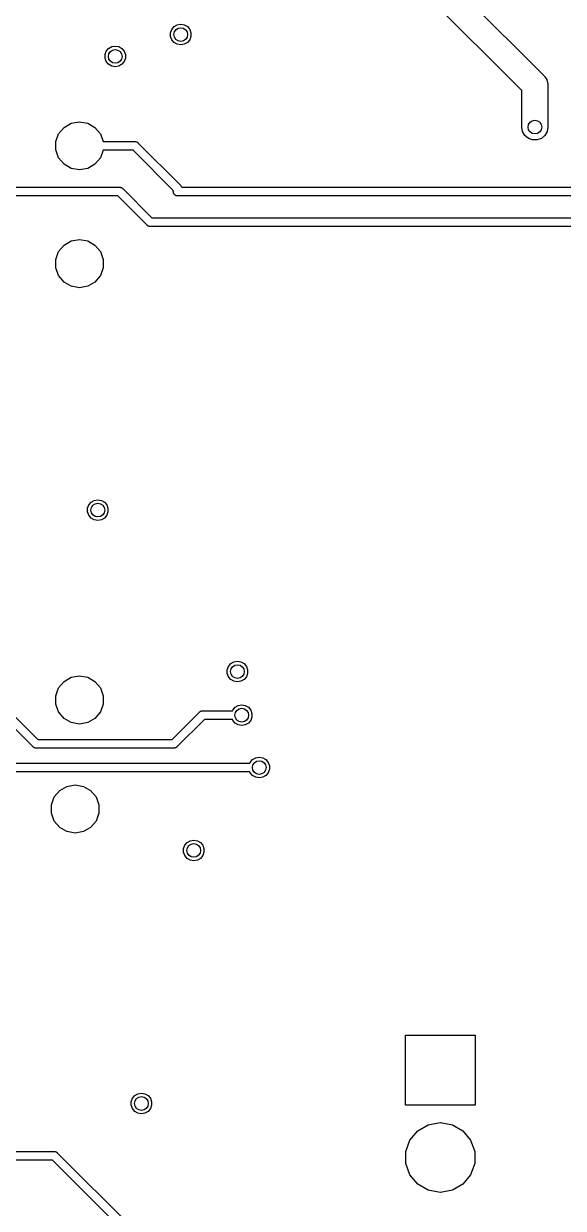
# Model space of a CAD drawing. Extents: x 10 to 287, y -200 to -10.
# Drawn here: x 104.52 to 120.23, y -89.92 to -55.44 of the extents above; entities that cross this region are included whole.
import ezdxf

# ---------------------------------------------------------------- set-up
doc = ezdxf.new("R2010")
doc.units = 0
doc.header["$MEASUREMENT"] = 0
doc.layers.add('BLACK', color=7, linetype='CONTINUOUS')

msp = doc.modelspace()

# ---------------------------------------------------------------- linework, layer by layer
at = {"layer": 'Black'}
for p, q in [((114.646, -51.9276), (119.675, -56.9568)), ((119.024, -57.384), (114.218, -52.578)), ((108.9, -55.5225), (108.99, -55.4703)), ((108.99, -55.4703), (109.093, -55.4521)), ((109.093, -55.4521), (109.196, -55.4703)), ((109.196, -55.4703), (109.286, -55.5225)), ((108.797, -55.7008), (108.832, -55.6026)), ((108.797, -55.8052), (108.797, -55.7008)), ((108.832, -55.9034), (108.797, -55.8052)), ((108.832, -55.6026), (108.9, -55.5225)), ((109.286, -55.5225), (109.354, -55.6026)), ((109.354, -55.6026), (109.389, -55.7008)), ((109.389, -55.8052), (109.354, -55.9034)), ((109.389, -55.7008), (109.389, -55.8052)), ((106.927, -56.2376), (106.995, -56.1575)), ((106.995, -56.1575), (107.085, -56.1053)), ((107.085, -56.1053), (107.188, -56.0871)), ((107.188, -56.0871), (107.291, -56.1053)), ((107.291, -56.1053), (107.381, -56.1575)), ((107.381, -56.1575), (107.449, -56.2376)), ((108.9, -55.9835), (108.832, -55.9034)), ((108.99, -56.0357), (108.9, -55.9835)), ((109.093, -56.0539), (108.99, -56.0357)), ((109.196, -56.0357), (109.093, -56.0539)), ((109.286, -55.9835), (109.196, -56.0357)), ((109.354, -55.9034), (109.286, -55.9835)), ((106.892, -56.3358), (106.927, -56.2376)), ((106.892, -56.4402), (106.892, -56.3358)), ((106.927, -56.5384), (106.892, -56.4402)), ((106.995, -56.6185), (106.927, -56.5384)), ((107.449, -56.5384), (107.381, -56.6185)), ((107.449, -56.2376), (107.484, -56.3358)), ((107.484, -56.4402), (107.449, -56.5384)), ((107.484, -56.3358), (107.484, -56.4402)), ((107.085, -56.6707), (106.995, -56.6185)), ((107.188, -56.6889), (107.085, -56.6707)), ((107.291, -56.6707), (107.188, -56.6889)), ((107.381, -56.6185), (107.291, -56.6707)), ((119.675, -56.9568), (119.684, -56.9705)), ((119.684, -56.9705), (119.697, -56.9813)), ((119.697, -56.9813), (119.722, -57.0244)), ((119.722, -57.0244), (119.751, -57.0652)), ((119.751, -57.0652), (119.755, -57.0814)), ((119.755, -57.0814), (119.763, -57.0959)), ((119.763, -57.0959), (119.772, -57.1449)), ((119.772, -57.1449), (119.785, -57.193)), ((119.785, -57.193), (119.783, -57.2097)), ((119.783, -57.2097), (119.786, -57.2262)), ((119.786, -57.2262), (119.786, -58.4454)), ((119.024, -58.4454), (119.024, -57.384)), ((105.539, -58.6409), (105.696, -58.4544)), ((105.696, -58.4544), (105.907, -58.3326)), ((105.907, -58.3326), (106.147, -58.2903)), ((106.147, -58.2903), (106.386, -58.3326)), ((106.386, -58.3326), (106.597, -58.4544)), ((106.597, -58.4544), (106.754, -58.6409)), ((119.047, -58.5757), (119.024, -58.4454)), ((119.114, -58.6903), (119.047, -58.5757)), ((119.763, -58.5757), (119.697, -58.6903)), ((119.786, -58.4454), (119.763, -58.5757)), ((105.456, -58.8697), (105.539, -58.6409)), ((105.456, -59.1133), (105.456, -58.8697)), ((106.754, -58.6409), (106.835, -58.8645)), ((106.835, -58.8645), (107.759, -58.8645)), ((107.759, -58.8645), (107.765, -58.8655)), ((107.765, -58.8655), (107.771, -58.865)), ((107.771, -58.865), (107.787, -58.8693)), ((107.787, -58.8693), (107.803, -58.8722)), ((107.803, -58.8722), (107.808, -58.875)), ((107.808, -58.875), (107.813, -58.8764)), ((107.813, -58.8764), (107.827, -58.8859)), ((107.827, -58.8859), (107.841, -58.8942)), ((107.841, -58.8942), (107.845, -58.8985)), ((107.845, -58.8985), (107.849, -58.9017)), ((107.849, -58.9017), (109.094, -60.1463)), ((119.215, -58.7754), (119.114, -58.6903)), ((119.339, -58.8206), (119.215, -58.7754)), ((119.472, -58.8206), (119.339, -58.8206)), ((119.596, -58.7754), (119.472, -58.8206)), ((119.697, -58.6903), (119.596, -58.7754)), ((105.539, -59.3421), (105.456, -59.1133)), ((106.835, -59.1185), (106.754, -59.3421)), ((107.707, -59.1185), (106.835, -59.1185)), ((108.877, -60.2887), (107.707, -59.1185)), ((105.696, -59.5286), (105.539, -59.3421)), ((105.907, -59.6504), (105.696, -59.5286)), ((106.147, -59.6927), (105.907, -59.6504)), ((106.386, -59.6504), (106.147, -59.6927)), ((106.597, -59.5286), (106.386, -59.6504)), ((106.754, -59.3421), (106.597, -59.5286)), ((89.7527, -60.198), (107.315, -60.198)), ((107.315, -60.198), (107.321, -60.199)), ((107.321, -60.199), (107.326, -60.1985)), ((107.326, -60.1985), (107.342, -60.2028)), ((107.342, -60.2028), (107.358, -60.2057)), ((107.358, -60.2057), (107.363, -60.2085)), ((107.363, -60.2085), (107.369, -60.2099)), ((107.369, -60.2099), (107.382, -60.2194)), ((107.382, -60.2194), (107.397, -60.2277)), ((107.397, -60.2277), (107.4, -60.232)), ((107.4, -60.232), (107.405, -60.2352)), ((107.405, -60.2352), (108.257, -61.087)), ((108.877, -60.325), (108.877, -60.2887)), ((108.879, -60.3359), (108.877, -60.325)), ((108.879, -60.3471), (108.879, -60.3359)), ((109.094, -60.1463), (109.097, -60.1509)), ((109.097, -60.1509), (109.101, -60.1545)), ((109.101, -60.1545), (109.11, -60.1688)), ((109.11, -60.1688), (109.119, -60.1824)), ((109.119, -60.1824), (109.121, -60.1878)), ((109.121, -60.1878), (109.123, -60.1927)), ((109.123, -60.1927), (109.124, -60.198)), ((109.124, -60.198), (125.349, -60.198)), ((107.262, -60.452), (89.7001, -60.452)), ((108.114, -61.3038), (107.262, -60.452)), ((108.883, -60.3575), (108.879, -60.3471)), ((108.885, -60.3684), (108.883, -60.3575)), ((108.89, -60.3781), (108.885, -60.3684)), ((108.894, -60.3885), (108.89, -60.3781)), ((108.901, -60.397), (108.894, -60.3885)), ((108.907, -60.4066), (108.901, -60.397)), ((108.915, -60.4138), (108.907, -60.4066)), ((108.922, -60.4223), (108.915, -60.4138)), ((108.932, -60.4278), (108.922, -60.4223)), ((108.941, -60.435), (108.932, -60.4278)), ((108.951, -60.4388), (108.941, -60.435)), ((108.961, -60.4443), (108.951, -60.4388)), ((108.972, -60.4463), (108.961, -60.4443)), ((108.982, -60.4501), (108.972, -60.4463)), ((108.993, -60.4501), (108.982, -60.4501)), ((109.004, -60.452), (108.993, -60.4501)), ((125.296, -60.452), (109.004, -60.452)), ((108.119, -61.307), (108.114, -61.3038)), ((108.122, -61.3113), (108.119, -61.307)), ((108.137, -61.3196), (108.122, -61.3113)), ((108.15, -61.3291), (108.137, -61.3196)), ((108.156, -61.3305), (108.15, -61.3291)), ((108.161, -61.3333), (108.156, -61.3305)), ((108.177, -61.3362), (108.161, -61.3333)), ((108.193, -61.3405), (108.177, -61.3362)), ((108.198, -61.34), (108.193, -61.3405)), ((108.204, -61.341), (108.198, -61.34)), ((125.169, -61.341), (108.204, -61.341)), ((108.257, -61.087), (125.222, -61.087)), ((105.907, -61.7616), (106.147, -61.7193)), ((106.147, -61.7193), (106.386, -61.7616)), ((105.539, -62.0699), (105.696, -61.8834)), ((105.696, -61.8834), (105.907, -61.7616)), ((106.386, -61.7616), (106.597, -61.8834)), ((106.597, -61.8834), (106.754, -62.0699)), ((105.456, -62.2987), (105.539, -62.0699)), ((105.456, -62.5423), (105.456, -62.2987)), ((106.754, -62.0699), (106.837, -62.2987)), ((106.837, -62.2987), (106.837, -62.5423)), ((105.539, -62.7711), (105.456, -62.5423)), ((106.837, -62.5423), (106.754, -62.7711)), ((105.696, -62.9576), (105.539, -62.7711)), ((105.907, -63.0794), (105.696, -62.9576)), ((106.147, -63.1217), (105.907, -63.0794)), ((106.386, -63.0794), (106.147, -63.1217)), ((106.597, -62.9576), (106.386, -63.0794)), ((106.754, -62.7711), (106.597, -62.9576)), ((106.577, -69.3133), (106.68, -69.2951)), ((106.68, -69.2951), (106.783, -69.3133)), ((106.384, -69.5438), (106.419, -69.4456)), ((106.384, -69.6482), (106.384, -69.5438)), ((106.419, -69.7464), (106.384, -69.6482)), ((106.419, -69.4456), (106.487, -69.3655)), ((106.487, -69.3655), (106.577, -69.3133)), ((106.783, -69.3133), (106.873, -69.3655)), ((106.873, -69.3655), (106.941, -69.4456)), ((106.941, -69.4456), (106.976, -69.5438)), ((106.976, -69.6482), (106.941, -69.7464)), ((106.976, -69.5438), (106.976, -69.6482)), ((106.487, -69.8265), (106.419, -69.7464)), ((106.577, -69.8787), (106.487, -69.8265)), ((106.68, -69.8969), (106.577, -69.8787)), ((106.783, -69.8787), (106.68, -69.8969)), ((106.873, -69.8265), (106.783, -69.8787)), ((106.941, -69.7464), (106.873, -69.8265)), ((110.483, -74.1446), (110.551, -74.0645)), ((110.551, -74.0645), (110.641, -74.0123)), ((110.641, -74.0123), (110.744, -73.9941)), ((110.744, -73.9941), (110.847, -74.0123)), ((110.847, -74.0123), (110.937, -74.0645)), ((110.937, -74.0645), (111.005, -74.1446)), ((105.696, -74.5834), (105.907, -74.4616)), ((105.907, -74.4616), (106.147, -74.4193)), ((106.147, -74.4193), (106.386, -74.4616)), ((106.386, -74.4616), (106.597, -74.5834)), ((110.448, -74.2428), (110.483, -74.1446)), ((110.448, -74.3472), (110.448, -74.2428)), ((110.483, -74.4454), (110.448, -74.3472)), ((110.551, -74.5255), (110.483, -74.4454)), ((111.005, -74.4454), (110.937, -74.5255)), ((111.005, -74.1446), (111.04, -74.2428)), ((111.04, -74.3472), (111.005, -74.4454)), ((111.04, -74.2428), (111.04, -74.3472)), ((105.456, -74.9987), (105.539, -74.7699)), ((105.539, -74.7699), (105.696, -74.5834)), ((106.597, -74.5834), (106.754, -74.7699)), ((106.754, -74.7699), (106.837, -74.9987)), ((110.641, -74.5777), (110.551, -74.5255)), ((110.744, -74.5959), (110.641, -74.5777)), ((110.847, -74.5777), (110.744, -74.5959)), ((110.937, -74.5255), (110.847, -74.5777)), ((105.456, -75.2423), (105.456, -74.9987)), ((106.837, -74.9987), (106.837, -75.2423)), ((104.179, -75.513), (104.926, -76.2602)), ((105.539, -75.4711), (105.456, -75.2423)), ((105.696, -75.6576), (105.539, -75.4711)), ((106.754, -75.4711), (106.597, -75.6576)), ((106.837, -75.2423), (106.754, -75.4711)), ((108.84, -76.273), (109.638, -75.4752)), ((109.638, -75.4752), (109.643, -75.472)), ((109.643, -75.472), (109.646, -75.4677)), ((109.646, -75.4677), (109.661, -75.4594)), ((109.661, -75.4594), (109.674, -75.4499)), ((109.674, -75.4499), (109.68, -75.4485)), ((109.68, -75.4485), (109.685, -75.4457)), ((109.685, -75.4457), (109.701, -75.4428)), ((109.701, -75.4428), (109.717, -75.4385)), ((109.717, -75.4385), (109.722, -75.439)), ((109.722, -75.439), (109.728, -75.438)), ((109.728, -75.438), (110.602, -75.438)), ((110.602, -75.438), (110.61, -75.4146)), ((110.61, -75.4146), (110.678, -75.3345)), ((110.678, -75.3345), (110.768, -75.2823)), ((110.768, -75.2823), (110.871, -75.2641)), ((110.871, -75.2641), (110.974, -75.2823)), ((110.974, -75.2823), (111.064, -75.3345)), ((111.064, -75.3345), (111.132, -75.4146)), ((111.132, -75.4146), (111.167, -75.5128)), ((111.167, -75.5128), (111.167, -75.6172)), ((104.746, -76.4398), (103.998, -75.6917)), ((105.907, -75.7794), (105.696, -75.6576)), ((106.147, -75.8217), (105.907, -75.7794)), ((106.386, -75.7794), (106.147, -75.8217)), ((106.597, -75.6576), (106.386, -75.7794)), ((109.781, -75.692), (108.983, -76.4898)), ((110.602, -75.692), (109.781, -75.692)), ((110.61, -75.7154), (110.602, -75.692)), ((110.678, -75.7955), (110.61, -75.7154)), ((110.768, -75.8477), (110.678, -75.7955)), ((110.871, -75.8659), (110.768, -75.8477)), ((110.974, -75.8477), (110.871, -75.8659)), ((111.064, -75.7955), (110.974, -75.8477)), ((111.132, -75.7154), (111.064, -75.7955)), ((111.167, -75.6172), (111.132, -75.7154)), ((104.796, -76.4898), (104.746, -76.4398)), ((104.746, -76.4398), (104.746, -76.4398)), ((104.801, -76.493), (104.796, -76.4898)), ((104.804, -76.4973), (104.801, -76.493)), ((104.819, -76.5056), (104.804, -76.4973)), ((104.832, -76.5151), (104.819, -76.5056)), ((104.838, -76.5165), (104.832, -76.5151)), ((104.843, -76.5193), (104.838, -76.5165)), ((104.859, -76.5222), (104.843, -76.5193)), ((104.875, -76.5265), (104.859, -76.5222)), ((104.881, -76.526), (104.875, -76.5265)), ((104.886, -76.527), (104.881, -76.526)), ((108.893, -76.527), (104.886, -76.527)), ((104.926, -76.2602), (104.926, -76.2602)), ((104.926, -76.2602), (104.939, -76.273)), ((104.939, -76.273), (108.84, -76.273)), ((108.899, -76.526), (108.893, -76.527)), ((108.904, -76.5265), (108.899, -76.526)), ((108.92, -76.5222), (108.904, -76.5265)), ((108.936, -76.5193), (108.92, -76.5222)), ((108.941, -76.5165), (108.936, -76.5193)), ((108.947, -76.5151), (108.941, -76.5165)), ((108.96, -76.5056), (108.947, -76.5151)), ((108.975, -76.4973), (108.96, -76.5056)), ((108.978, -76.493), (108.975, -76.4973)), ((108.983, -76.4898), (108.978, -76.493)), ((111.118, -76.9386), (111.186, -76.8585)), ((111.186, -76.8585), (111.276, -76.8063)), ((111.276, -76.8063), (111.379, -76.7881)), ((111.379, -76.7881), (111.482, -76.8063)), ((111.482, -76.8063), (111.572, -76.8585)), ((111.572, -76.8585), (111.64, -76.9386)), ((111.11, -77.216), (90.3351, -77.216)), ((90.3877, -76.962), (111.11, -76.962)), ((111.11, -76.962), (111.118, -76.9386)), ((111.118, -77.2394), (111.11, -77.216)), ((111.64, -76.9386), (111.675, -77.0368)), ((111.675, -77.1412), (111.64, -77.2394)), ((111.675, -77.0368), (111.675, -77.1412)), ((111.186, -77.3195), (111.118, -77.2394)), ((111.276, -77.3717), (111.186, -77.3195)), ((111.379, -77.3899), (111.276, -77.3717)), ((111.482, -77.3717), (111.379, -77.3899)), ((111.572, -77.3195), (111.482, -77.3717)), ((111.64, -77.2394), (111.572, -77.3195)), ((105.412, -77.9449), (105.569, -77.7584)), ((105.569, -77.7584), (105.78, -77.6366)), ((105.78, -77.6366), (106.02, -77.5943)), ((106.02, -77.5943), (106.259, -77.6366)), ((106.259, -77.6366), (106.47, -77.7584)), ((106.47, -77.7584), (106.627, -77.9449)), ((105.329, -78.1737), (105.412, -77.9449)), ((105.329, -78.4173), (105.329, -78.1737)), ((106.627, -77.9449), (106.71, -78.1737)), ((106.71, -78.1737), (106.71, -78.4173)), ((105.412, -78.6461), (105.329, -78.4173)), ((106.71, -78.4173), (106.627, -78.6461)), ((105.569, -78.8326), (105.412, -78.6461)), ((105.78, -78.9544), (105.569, -78.8326)), ((106.02, -78.9967), (105.78, -78.9544)), ((106.259, -78.9544), (106.02, -78.9967)), ((106.47, -78.8326), (106.259, -78.9544)), ((106.627, -78.6461), (106.47, -78.8326)), ((109.213, -79.3516), (109.281, -79.2715)), ((109.281, -79.2715), (109.371, -79.2193)), ((109.371, -79.2193), (109.474, -79.2011)), ((109.474, -79.2011), (109.577, -79.2193)), ((109.577, -79.2193), (109.667, -79.2715)), ((109.667, -79.2715), (109.735, -79.3516)), ((109.178, -79.4498), (109.213, -79.3516)), ((109.178, -79.5542), (109.178, -79.4498)), ((109.213, -79.6524), (109.178, -79.5542)), ((109.281, -79.7325), (109.213, -79.6524)), ((109.735, -79.6524), (109.667, -79.7325)), ((109.735, -79.3516), (109.77, -79.4498)), ((109.77, -79.5542), (109.735, -79.6524)), ((109.77, -79.4498), (109.77, -79.5542)), ((109.371, -79.7847), (109.281, -79.7325)), ((109.474, -79.8029), (109.371, -79.7847)), ((109.577, -79.7847), (109.474, -79.8029)), ((109.667, -79.7325), (109.577, -79.7847)), ((115.634, -86.916), (115.634, -84.884)), ((115.634, -84.884), (117.666, -84.884)), ((117.666, -84.884), (117.666, -86.916)), ((107.654, -86.8158), (107.689, -86.7176)), ((107.654, -86.9202), (107.654, -86.8158)), ((107.689, -86.7176), (107.757, -86.6375)), ((107.757, -86.6375), (107.847, -86.5853)), ((107.847, -86.5853), (107.95, -86.5671)), ((107.95, -86.5671), (108.053, -86.5853)), ((108.053, -86.5853), (108.143, -86.6375)), ((108.143, -86.6375), (108.211, -86.7176)), ((108.211, -86.7176), (108.246, -86.8158)), ((108.246, -86.8158), (108.246, -86.9202)), ((107.689, -87.0184), (107.654, -86.9202)), ((107.757, -87.0985), (107.689, -87.0184)), ((107.847, -87.1507), (107.757, -87.0985)), ((107.95, -87.1689), (107.847, -87.1507)), ((108.053, -87.1507), (107.95, -87.1689)), ((108.143, -87.0985), (108.053, -87.1507)), ((108.211, -87.0184), (108.143, -87.0985)), ((108.246, -86.9202), (108.211, -87.0184)), ((117.666, -86.916), (115.634, -86.916)), ((115.993, -87.6617), (116.299, -87.4853)), ((116.299, -87.4853), (116.646, -87.424)), ((116.646, -87.424), (116.654, -87.424)), ((116.654, -87.424), (117.001, -87.4853)), ((117.001, -87.4853), (117.307, -87.6617)), ((115.766, -87.932), (115.993, -87.6617)), ((117.307, -87.6617), (117.534, -87.932)), ((99.3666, -88.265), (105.41, -88.265)), ((105.41, -88.265), (105.416, -88.266)), ((105.416, -88.266), (105.421, -88.2655)), ((105.421, -88.2655), (105.437, -88.2698)), ((105.437, -88.2698), (105.453, -88.2727)), ((105.453, -88.2727), (105.458, -88.2755)), ((115.646, -88.2636), (115.766, -87.932)), ((115.646, -88.6164), (115.646, -88.2636)), ((117.534, -87.932), (117.654, -88.2636)), ((117.654, -88.2636), (117.654, -88.6164)), ((105.357, -88.519), (99.314, -88.519)), ((107.442, -90.6036), (105.357, -88.519)), ((105.458, -88.2755), (105.464, -88.2769)), ((105.464, -88.2769), (105.477, -88.2864)), ((105.477, -88.2864), (105.492, -88.2947)), ((105.492, -88.2947), (105.495, -88.299)), ((105.495, -88.299), (105.5, -88.3022)), ((105.5, -88.3022), (107.659, -90.4612)), ((115.766, -88.948), (115.646, -88.6164)), ((117.654, -88.6164), (117.534, -88.948)), ((115.993, -89.2183), (115.766, -88.948)), ((117.534, -88.948), (117.307, -89.2183)), ((116.299, -89.3947), (115.993, -89.2183)), ((117.307, -89.2183), (117.001, -89.3947)), ((116.646, -89.456), (116.299, -89.3947)), ((116.654, -89.456), (116.646, -89.456)), ((117.001, -89.3947), (116.654, -89.456))]:
    msp.add_line(p, q, dxfattribs=at)
for centre in [(109.093, -55.753), (107.188, -56.388), (119.405, -58.4454), (106.68, -69.596), (110.744, -74.295), (110.871, -75.565), (111.379, -77.089), (109.474, -79.502), (107.95, -86.868)]:
    msp.add_circle(centre, 0.1994, dxfattribs=at)

doc.saveas('drawing.dxf')
